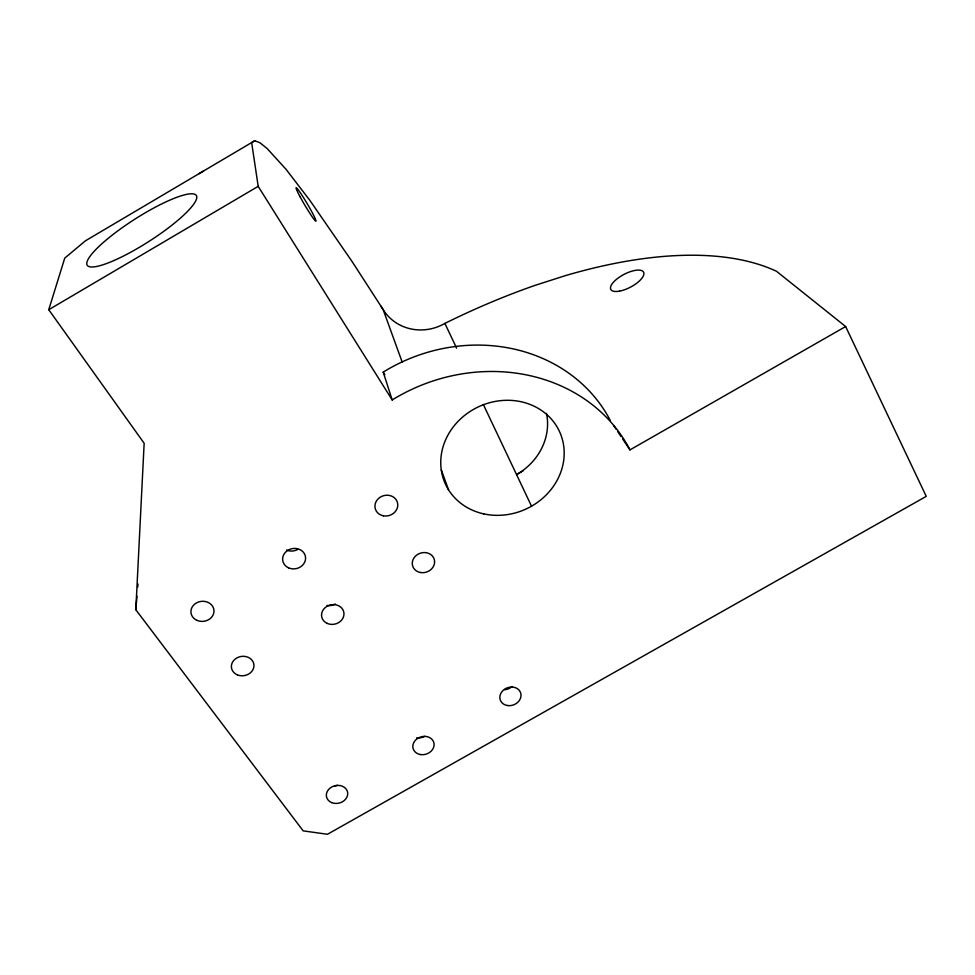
<?xml version="1.0" encoding="UTF-8"?>
<svg xmlns="http://www.w3.org/2000/svg" width="975" height="975" viewBox="0 0 975 975"><rect width="100%" height="100%" fill="white"/><g stroke="black" fill="none" stroke-linecap="round" stroke-linejoin="round"><path stroke-width="1.46" d="M380.835 306.053L383.126 309.562A46.057 43.497 -25.1 0 0 444.88 323.395A423.211 194.927 -32.6 0 1 535.36 285.273L565.427 275.62A423.211 194.927 -32.6 0 1 776.429 271.221L845.642 326.54L926.25 496.36L327.478 834.271L303.176 830.871L135.817 609.753L144.154 443.272L48.75 309.721L64.752 258.107L85.507 240.752L254.78 140.729L259.996 142.801L267.077 148.48L285.967 169.211L309.831 200.326L352.109 261.58L383.126 309.562L402.175 362.066M135.817 609.753L136.963 596.139M137.719 587.048L137.975 584.025M254.78 140.729L251.66 142.594L258.192 186.347L392.182 399.969A169.833 150.162 -21.7 0 1 629.972 449.889L845.642 326.54M199.083 173.66L203.738 170.881M48.75 309.721L258.192 186.347M523.075 470.864L516.555 474.606A59.889 54.247 -24.7 0 0 546.487 413.388M613.702 425.624L616.139 429.268M617.772 431.693L621.026 436.544M622.647 438.969L629.972 449.889M610.447 420.773A162.082 144.702 -21.6 0 0 383.212 372.121L384.82 374.705M444.88 323.395L456.617 348.136M483.332 404.491L531.533 506.196M441.309 469.913L448.524 489.791M383.212 372.121L392.182 399.969M512.046 686.534A10.603 8.97 -20.6 0 1 504.611 689.703M424.649 736.344A10.591 8.897 -16.7 0 1 416.715 737.819M337.447 785.338A10.603 8.799 -13.3 0 1 334.73 785.85M297.716 549.437A11.261 9.994 -10.7 0 1 286.528 550.046M335.315 604A11.042 9.652 -12.9 0 1 327.015 605.463M619.552 291.135A18.537 7.154 -27.8 0 0 643.902 273.183A18.537 7.154 -27.8 0 0 618.138 278.033A18.537 7.154 -27.8 0 0 619.552 291.135M299.995 196.621A19.476 1.402 59.4 0 0 315.924 221.179A19.476 1.402 59.4 0 0 302.104 195.427A19.476 1.402 59.4 0 0 299.995 196.621M483.722 513.874A62.79 56.367 -24.6 0 0 562.77 440.992A62.79 56.367 -24.6 0 0 460.919 418.58A62.79 56.367 -24.6 0 0 483.722 513.874M197.023 620.38A11.578 10.055 -6.5 0 0 214 610.679A11.578 10.055 -6.5 0 0 196.341 602.977A11.578 10.055 -6.5 0 0 197.023 620.38M237.266 674.834A11.334 9.713 -9 0 0 253.963 665.328A11.334 9.713 -9 0 0 236.767 657.979A11.334 9.713 -9 0 0 237.266 674.834M507.317 705.51A10.786 9.092 -20.6 0 0 520.76 693.249A10.786 9.092 -20.6 0 0 503.21 690.288A10.786 9.092 -20.6 0 0 507.317 705.51M331.719 802.62A10.798 8.921 -13.4 0 0 347.734 793.613A10.798 8.921 -13.4 0 0 331.634 787.044A10.798 8.921 -13.4 0 0 331.719 802.62M383.321 515.799A11.517 10.311 -16.5 0 0 397.41 502.393A11.517 10.311 -16.5 0 0 378.337 498.652A11.517 10.311 -16.5 0 0 383.321 515.799M420.371 572.496A11.298 9.933 -18.1 0 0 434.277 559.431A11.298 9.933 -18.1 0 0 415.667 555.933A11.298 9.933 -18.1 0 0 420.371 572.496M288.502 567.816A11.529 10.189 -10.9 0 0 305.589 558.041A11.529 10.189 -10.9 0 0 288.222 550.107A11.529 10.189 -10.9 0 0 288.502 567.816M327.198 623.403A11.298 9.835 -13.1 0 0 343.992 613.836A11.298 9.835 -13.1 0 0 327.088 606.267A11.298 9.835 -13.1 0 0 327.198 623.403M420.542 754.565A10.786 9.007 -16.8 0 0 433.79 742.438A10.786 9.007 -16.8 0 0 416.045 739.623A10.786 9.007 -16.8 0 0 420.542 754.565M114.026 260.496A64.777 13.175 -32.6 0 0 196.792 197.291A64.777 13.175 -32.6 0 0 114.453 233.391A64.777 13.175 -32.6 0 0 114.026 260.496"/></g></svg>
